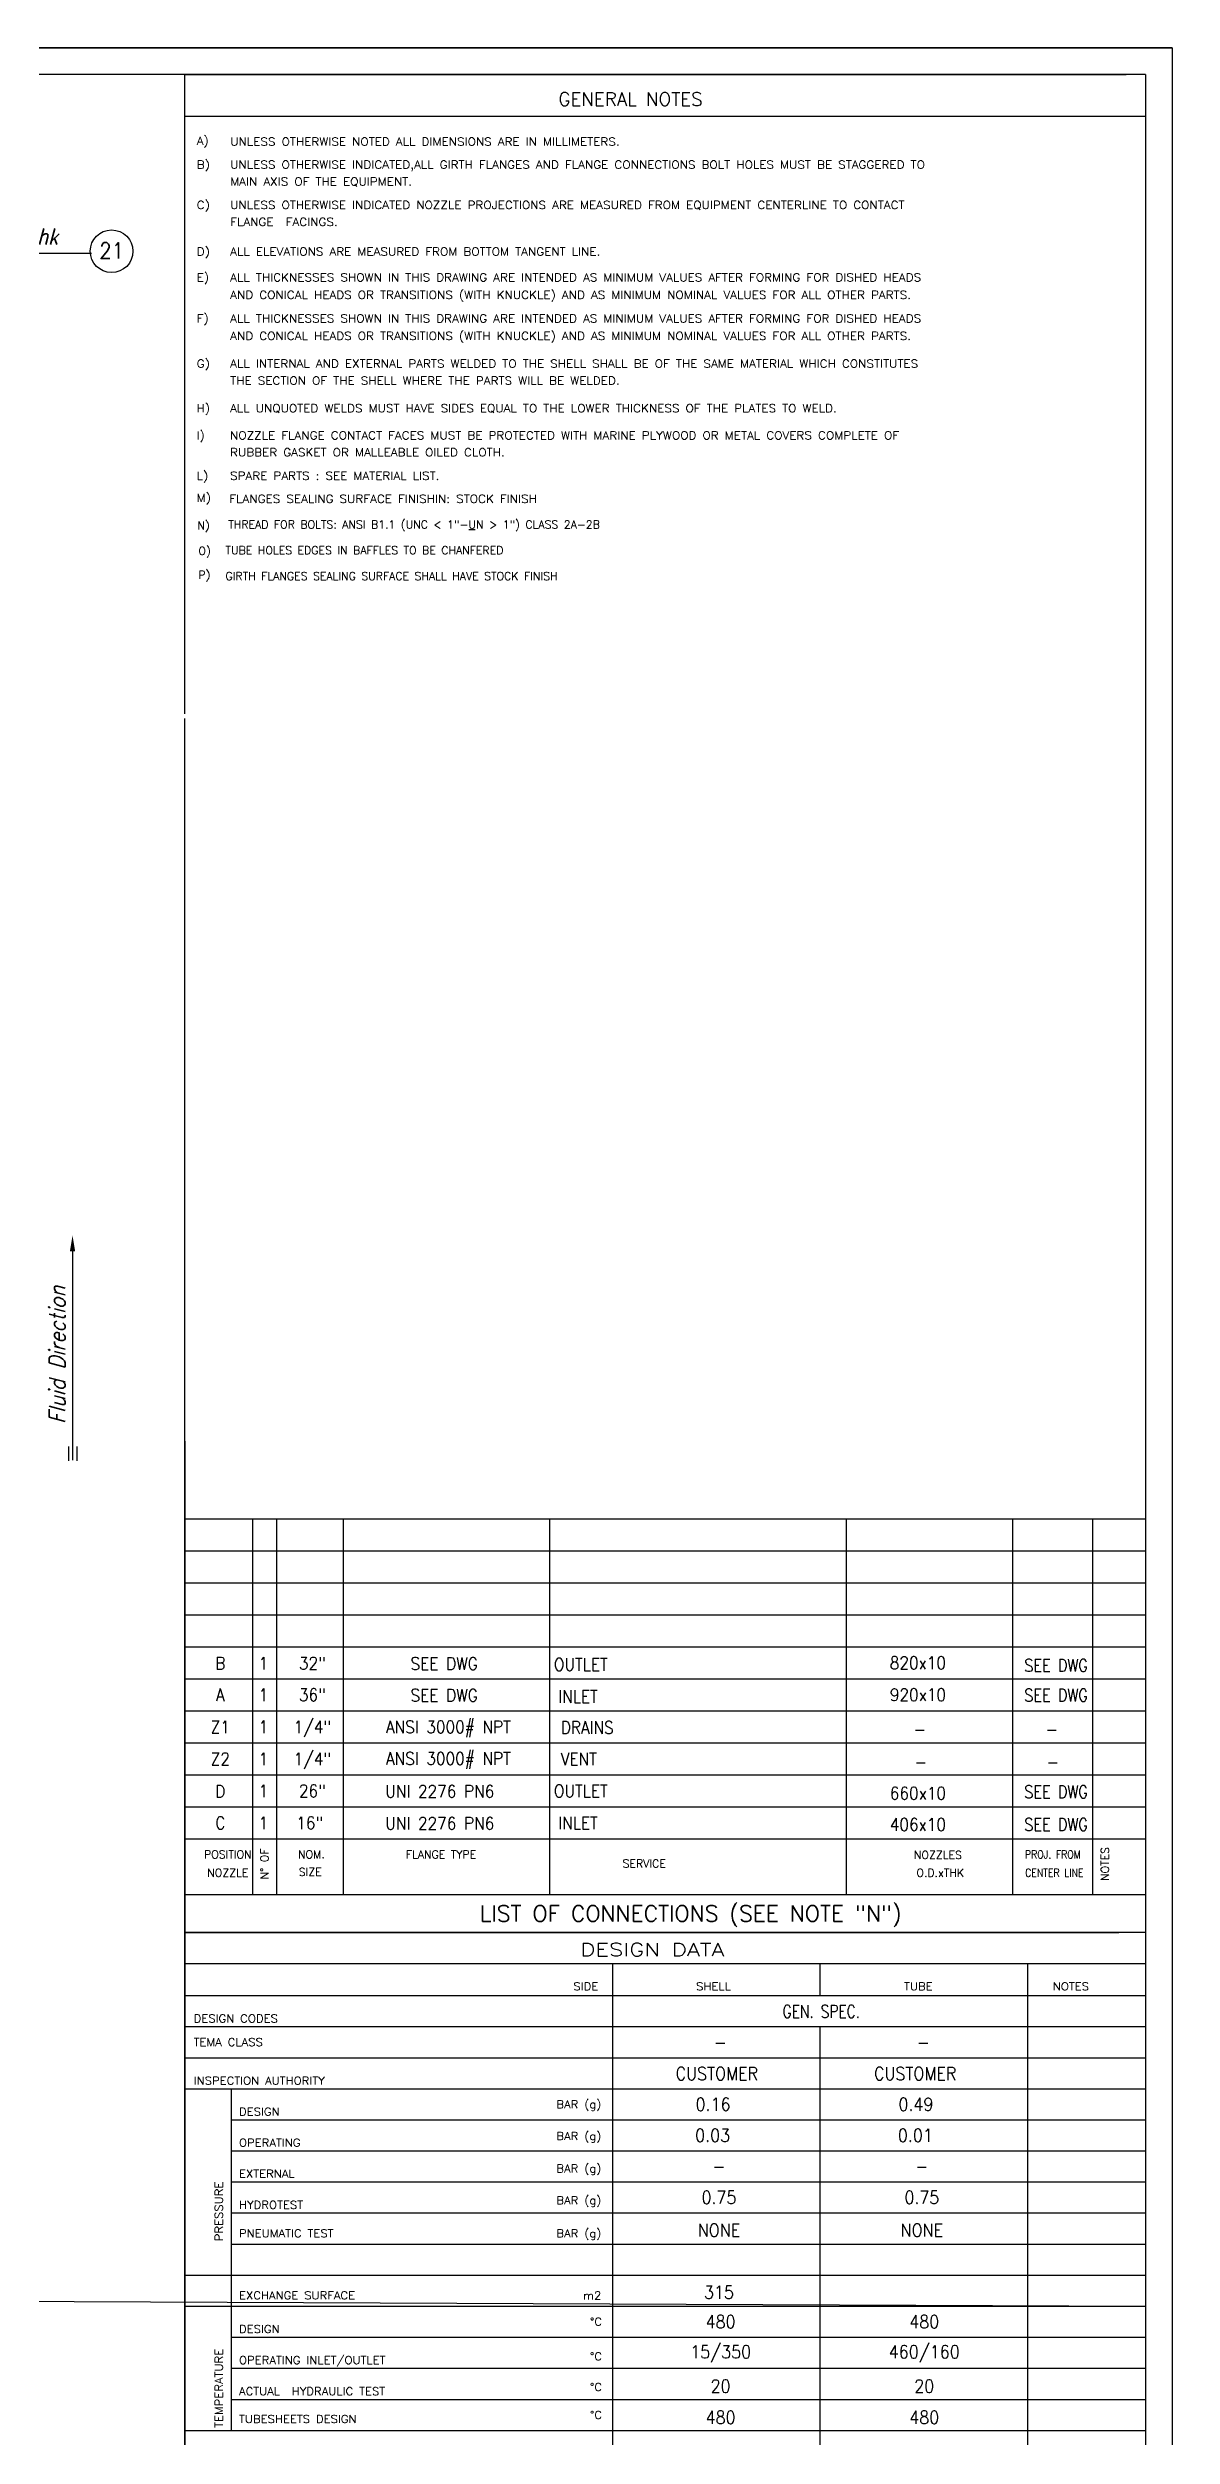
# Model space of a CAD drawing. Extents: x -16931 to 6849, y 1865 to 18685.
# Drawn here: x 2635 to 6849, y 9730 to 18685 of the extents above; entities that cross this region are included whole.
import ezdxf
from ezdxf.enums import TextEntityAlignment as Align

# ---------------------------------------------------------------- set-up
doc = ezdxf.new("R2010")
doc.units = 0
doc.header["$LTSCALE"] = 200
doc.header["$MEASUREMENT"] = 0
doc.linetypes.add('AUSGEZOGEN', pattern=[0])
doc.layers.get('0').update_dxf_attribs({"linetype": 'CONTINUOUS'})
doc.layers.get('Defpoints').update_dxf_attribs({"linetype": 'CONTINUOUS'})
for name, color, linetype in [('2', 7, 'CONTINUOUS'), ('QUOTA', 2, 'CONTINUOUS'), ('QUOTE', 1, 'CONTINUOUS'), ('SC', 1, 'CONTINUOUS'), ('TABELLE', 3, 'CONTINUOUS'), ('TB', 1, 'CONTINUOUS'), ('UARAH35', 12, 'CONTINUOUS'), ('UARAH70', 14, 'CONTINUOUS')]:
    doc.layers.add(name, color=color, linetype=linetype)
doc.styles.add('ROMANS', font='romans.shx', dxfattribs={"width": 0.9, "oblique": 15, "height": 60})
doc.styles.add('SARA', font='ROMANS.shx', dxfattribs={"width": 0.9, "height": 22.5})
doc.styles.add('SIMPLEX2', font='SIMPLEX.shx', dxfattribs={"height": 40})

msp = doc.modelspace()

# ---------------------------------------------------------------- linework, layer by layer
at = {"color": 0}
for p, q in [((3148.6, 18585.2), (6676, 18585.2)), ((6748.6, 18585.2), (6748.6, 1965.2)), ((3148.6, 4765.2), (3148.6, 16170.8)), ((3148.6, 13460.7), (3148.6, 1965.2)), ((3148.6, 11969.9), (6748.6, 11969.9)), ((6649, 11759.9), (3148.6, 11759.9)), ((6748.6, 11759.9), (3752.7, 11759.9)), ((3146.3, 11619.4), (6648.6, 11619.4)), ((6748.6, 11619.4), (3148.6, 11619.4)), ((3146.3, 11503), (6748.6, 11503)), ((3149.2, 11382.6), (6748.6, 11382.6)), ((3149.2, 11266.2), (6748.6, 11266.2)), ((3149.2, 11149.7), (6748.6, 11149.7)), ((3148.6, 11033.3), (6748.6, 11033.3)), ((3321.9, 10916.8), (6748.6, 10916.8)), ((3321.9, 10800.4), (6748.6, 10800.4)), ((3321.9, 10683.9), (6748.6, 10683.9)), ((3321.9, 10567.5), (6748.6, 10567.5)), ((3321.9, 10451), (6748.6, 10451)), ((3149.2, 10334.6), (6748.6, 10334.6)), ((3321.9, 10334.6), (6748.6, 10334.6)), ((3149.2, 10218.1), (6748.6, 10218.1)), ((3321.9, 10101.7), (6748.6, 10101.7)), ((3321.9, 9985.2), (6748.6, 9985.2)), ((3321.9, 9868.8), (6748.6, 9868.8)), ((3149.2, 9752.3), (6748.6, 9752.3))]:
    msp.add_line(p, q, dxfattribs=at)
at = {"color": 0, "linetype": 'AUSGEZOGEN'}
for p, q in [((3148.6, 13169.9), (6748.6, 13169.9)), ((3403.6, 11759.9), (3403.6, 13169.9)), ((3493, 11759.9), (3493, 13169.9)), ((3743, 11759.9), (3743, 13169.9)), ((4516, 11759.9), (4516, 13169.9)), ((5627.3, 11759.9), (5627.3, 13169.9)), ((6251.5, 11759.9), (6251.5, 13169.9)), ((6550.6, 11759.9), (6550.6, 13169.9)), ((3148.6, 13049.9), (6748.6, 13049.9)), ((3148.6, 12929.9), (6748.6, 12929.9)), ((3148.6, 12809.9), (6748.6, 12809.9)), ((3148.6, 12689.9), (6748.6, 12689.9)), ((3148.6, 12569.9), (6748.6, 12569.9)), ((3148.6, 12449.9), (6748.6, 12449.9)), ((3148.6, 12329.9), (6748.6, 12329.9)), ((3148.6, 12209.9), (6748.6, 12209.9)), ((3148.6, 12089.9), (6748.6, 12089.9)), ((4750.4, 11503), (4750.4, 8005.5)), ((5528.2, 11503), (5528.2, 11382.6)), ((6306, 11503), (6306, 8005.5)), ((5528.2, 11266.2), (5528.2, 8587.8)), ((3321.9, 11033.3), (3321.9, 10101.7)), ((3321.9, 10101.7), (3321.9, 9752.3))]:
    msp.add_line(p, q, dxfattribs=at)
at = {"layer": 'Defpoints', "color": 0, "linetype": 'ByBlock'}
msp.add_point((6848.6, 18685.2), dxfattribs=at)
at = {"layer": 'QUOTA', "color": 0, "linetype": 'Continuous'}
for p, q in [((-16931.4, 18685.2), (6848.6, 18685.2)), ((1649.8, 17915.1), (2798.7, 17915.1)), ((2713.6, 13387.9), (2713.6, 13441.2)), ((2744.6, 13387.9), (2744.6, 13441.2))]:
    msp.add_line(p, q, dxfattribs=at)
at = {"layer": 'QUOTA', "color": 1, "linetype": 'Continuous'}
msp.add_line((-16931.4, 10324.3), (6748.6, 10218.1), dxfattribs=at)
at = {"layer": 'QUOTA', "color": 0, "linetype": 'Continuous'}
msp.add_lwpolyline([(2727.2, 14172.5), (2727.2, 13389.8)], dxfattribs=at)
msp.add_solid([(2717.2, 14172.5), (2727.2, 14232.5), (2737.2, 14172.5)], dxfattribs=at)
at = {"layer": 'QUOTE', "color": 0, "linetype": 'Continuous'}
for p, q in [((3148.6, 16188.3), (3148.6, 18585.2)), ((3148.6, 18428.6), (6748.6, 18428.6)), ((4212.7, 16878.6), (4236.7, 16878.6))]:
    msp.add_line(p, q, dxfattribs=at)
at = {"layer": 'QUOTE', "color": 0}
msp.add_circle((2873.8, 17922.2), 80, dxfattribs=at)
at = {"layer": 'TABELLE', "color": 0}
for p, q in [((6848.6, 18685.2), (6848.6, 1865.1)), ((6748.6, 18585.2), (-16831.4, 18585.2))]:
    msp.add_line(p, q, dxfattribs=at)
msp.add_lwpolyline([(6848.6, 18685.2), (-16931.4, 18685.2), (-16931.4, 1963.5)], dxfattribs=at)
at = {"layer": 'UARAH35', "color": 0}
msp.add_line((6848.6, 18685.2), (6848.6, 18485.2), dxfattribs=at)
at = {"layer": 'UARAH70', "color": 0}
msp.add_line((3148.6, 11619.4), (3148.6, 11879.4), dxfattribs=at)

# ---------------------------------------------------------------- texts
at = {"color": 0, "style": 'ROMANS', "width": 1.1}
for s, height, p in [('SPARE PARTS : SEE MATERIAL LIST.', 30, (3317.5, 17065.5)), ('SIDE', 29.11, (4604.5, 11402.4)), ('DESIGN CODES', 29.113, (3181.2, 11282.1)), ('TEMA CLASS', 29.11, (3181.2, 11193.4)), ('INSPECTION AUTHORITY', 29.113, (3181.2, 11049.2)), ('DESIGN', 29.11, (3351.1, 10932.8)), ('OPERATING', 29.11, (3351.1, 10816.3)), ('EXTERNAL', 29.11, (3351.1, 10699.9)), ('HYDROTEST ', 29.11, (3351.1, 10583.4)), ('PNEUMATIC TEST', 29.113, (3351.1, 10476.9)), ('EXCHANGE SURFACE', 29.113, (3351.1, 10244)), ('DESIGN', 29.11, (3351.1, 10117.6)), ('OPERATING INLET/OUTLET', 29.113, (3351.1, 10001.2)), ('ACTUAL  HYDRAULIC TEST', 29.113, (3351.1, 9884.7)), ('TUBESHEETS DESIGN', 29.113, (3351.1, 9780.3))]:
    msp.add_text(s, height=height, dxfattribs=at).set_placement(p)
at = {"color": 0, "linetype": 'AUSGEZOGEN', "style": 'ROMANS'}
for s, height, p in [('POSITION', 30, (3309.3, 11911.9)), ('NOM.', 30, (3622.5, 11912)), ('FLANGE TYPE', 30, (4108.3, 11911.9)), ('NOZZLES', 30, (5970.5, 11909.7)), ('NOZZLE', 30, (3309.3, 11842.9)), ('SIZE', 30, (3618, 11845.9)), ('O.D.xTHK', 30, (5979.3, 11842.9)), ('LIST OF CONNECTIONS (SEE NOTE "N")', 60, (5043.9, 11685.9))]:
    msp.add_text(s, height=height, dxfattribs=at).set_placement(p, align=Align.MIDDLE)
msp.add_text('N%%d OF', height=30, rotation=90, dxfattribs=at).set_placement((3461.7, 11876), align=Align.CENTER)
at = {"color": 0, "linetype": 'AUSGEZOGEN', "style": 'ROMANS', "width": 0.85}
for s, p in [('PROJ. FROM', (6401.1, 11911.9)), ('CENTER LINE', (6406.9, 11842.9))]:
    msp.add_text(s, height=30, dxfattribs=at).set_placement(p, align=Align.MIDDLE)
at = {"color": 0, "linetype": 'AUSGEZOGEN', "style": 'ROMANS'}
msp.add_text('NOTES', height=30, rotation=90, dxfattribs=at).set_placement((6596.6, 11876), align=Align.MIDDLE)
msp.add_text('SERVICE', height=30, dxfattribs=at).set_placement((4869.8, 11862.6), align=Align.CENTER)
at = {"color": 0, "style": 'ROMANS', "width": 1.3}
msp.add_text('DESIGN DATA', height=48.521, dxfattribs=at).set_placement((4899.9, 11554.9), align=Align.MIDDLE)
at = {"color": 0, "style": 'ROMANS', "width": 1.1}
for s, p in [('SHELL', (5129.5, 11402.4)), ('TUBE', (5897, 11402.4)), ('NOTES', (6468.9, 11402.4))]:
    msp.add_text(s, height=29.11, dxfattribs=at).set_placement(p, align=Align.CENTER)
for s, p in [('BAR (g)', (4709.4, 10960.5)), ('BAR (g)', (4709.4, 10841.3)), ('BAR (g)', (4709.4, 10719.7)), ('BAR (g)', (4709.4, 10600.5)), ('BAR (g)', (4709.4, 10476.6)), ('m2', (4709.4, 10243.7)), ('%%DC', (4711.6, 10145.3)), ('%%DC', (4711.6, 10015.1)), ('%%DC', (4711.6, 9900.2)), ('%%DC', (4711.6, 9795.8))]:
    msp.add_text(s, height=29.11, dxfattribs=at).set_placement(p, align=Align.RIGHT)
for s, height, p in [('PRESSURE', 29.11, (3290.1, 10461.5)), ('TEMPERATURE', 29.113, (3290.1, 9761.7))]:
    msp.add_text(s, height=height, rotation=90, dxfattribs=at).set_placement(p)
at = {"color": 0, "linetype": 'ByBlock', "insert": (2669.6, 13784.9), "char_height": 60, "attachment_point": 5, "rotation": 90, "style": 'ROMANS'}
msp.add_mtext('Fluid Direction', dxfattribs=at)
at = {"layer": '2', "color": 0, "style": 'SIMPLEX2', "width": 0.9}
msp.add_text('21', height=60, dxfattribs=at).set_placement((2873.8, 17924.6), align=Align.MIDDLE_CENTER)
at = {"layer": 'QUOTE', "color": 0, "style": 'SARA', "oblique": 15, "width": 0.85}
msp.add_text('%%ce 219.1x8.18 thk', height=60, dxfattribs=at).set_placement((2028.6, 17948.2))
at = {"layer": 'SC', "color": 0, "style": 'ROMANS', "width": 0.9}
for s, height, p in [('B', 46.7, (3281.1, 12628.4)), ('1', 46.7, (3442.6, 12628.4)), ('32"', 46.67, (3626, 12628.4)), ('A', 46.7, (3281.1, 12509.9)), ('1', 46.7, (3442.6, 12509.9)), ('36"', 46.67, (3626, 12509.9)), ('Z1', 46.67, (3281.1, 12389.9)), ('1', 46.7, (3442.6, 12389.9)), ('1/4"', 46.67, (3626, 12389.9)), ('Z2', 46.67, (3281.1, 12269.9)), ('1', 46.7, (3442.6, 12269.9)), ('1/4"', 46.67, (3626, 12269.9)), ('D', 46.7, (3281.1, 12148.4)), ('1', 46.7, (3442.6, 12149.9)), ('26"', 46.67, (3626, 12149.9)), ('C', 46.7, (3281.1, 12029.9)), ('1', 46.7, (3442.6, 12029.9)), ('16"', 46.67, (3616.2, 12029.9))]:
    msp.add_text(s, height=height, dxfattribs=at).set_placement(p, align=Align.MIDDLE_CENTER)
for s, height, p in [('SEE DWG', 46.67, (4246, 12627.1)), ('SEE DWG', 46.67, (4246, 12508.5)), ('ANSI 3000# NPT', 46.667, (4369.9, 12389.9)), ('ANSI 3000# NPT', 46.667, (4369.9, 12271.4)), ('UNI 2276 PN6', 46.667, (4308, 12148.4)), ('UNI 2276 PN6', 46.667, (4308, 12028.4))]:
    msp.add_text(s, height=height, dxfattribs=at).set_placement(p, align=Align.MIDDLE_RIGHT)
for s, p in [(' OUTLET', (4502.4, 12624)), ('INLET', (4548.1, 12504)), ('DRAINS', (4557.2, 12387.7)), ('VENT', (4557.2, 12269.9)), (' OUTLET', (4502.4, 12149.9)), ('INLET', (4548.1, 12029.9))]:
    msp.add_text(s, height=46.67, dxfattribs=at).set_placement(p, align=Align.MIDDLE_LEFT)
at = {"layer": 'SC', "color": 0, "style": 'ROMANS'}
for s, height, width, p in [('820x10', 46.67, 0.9, (5790.1, 12606.8)), ('920x10', 46.67, 0.9, (5790.2, 12487.1)), ('-', 46.7, 0.9, (5879.1, 12357.1)), ('-', 46.7, 0.9, (6374.3, 12357.1)), ('-', 46.7, 0.9, (5882.8, 12235)), ('-', 46.7, 0.9, (6377.9, 12235)), ('660x10', 46.67, 0.9, (5790.2, 12117.8)), ('406x10', 46.67, 0.9, (5790.1, 12000.6)), ('GEN. SPEC.', 48.52, 0.78, (5388.3, 11298.7))]:
    msp.add_text(s, height=height, dxfattribs=dict(at, width=width)).set_placement(p)
at = {"layer": 'SC', "color": 0, "style": 'ROMANS', "width": 0.85}
for p in [(6532.2, 12597.1), (6532.2, 12485.5), (6532.2, 12123.3), (6532.2, 12000.6)]:
    msp.add_text('SEE DWG', height=46.67, dxfattribs=at).set_placement(p, align=Align.RIGHT)
at = {"layer": 'SC', "color": 0, "style": 'ROMANS', "width": 0.9}
for s, height, p in [('-', 48.5, (5155.6, 11207.9)), ('-', 48.5, (5915.8, 11207.9)), ('CUSTOMER', 48.52, (5141.9, 11090.1)), ('CUSTOMER', 48.52, (5885.4, 11090.1)), ('0.16', 48.52, (5127.7, 10975)), ('0.49', 48.52, (5887.9, 10975)), ('0.03', 48.52, (5125.8, 10858.6)), ('0.01', 48.52, (5886, 10858.6)), ('-', 48.5, (5150, 10742.1)), ('-', 48.5, (5910.2, 10742.1)), ('0.75', 48.52, (5150, 10625.7)), ('0.75', 48.52, (5910.2, 10625.7)), ('NONE', 48.52, (5150, 10503.1)), ('NONE', 48.52, (5910.2, 10503.1)), ('315', 48.52, (5150, 10270.2)), ('480', 48.52, (5156.2, 10159.9)), ('480', 48.52, (5919.4, 10159.9)), ('15/350', 48.52, (5156.2, 10043.4)), ('460/160', 48.52, (5919.4, 10043.4)), ('20', 48.52, (5156.2, 9918.2)), ('20', 48.52, (5919.4, 9918.2)), ('480', 48.52, (5156.2, 9801.3)), ('480', 48.52, (5919.4, 9801.3))]:
    msp.add_text(s, height=height, dxfattribs=at).set_placement(p, align=Align.MIDDLE)
at = {"layer": 'TB', "color": 0, "linetype": 'AUSGEZOGEN', "lineweight": -3, "style": 'ROMANS'}
msp.add_text('GENERAL NOTES', height=50, dxfattribs=at).set_placement((4818.4, 18492.8), align=Align.MIDDLE)
at = {"layer": 'TB', "color": 0, "linetype": 'AUSGEZOGEN', "lineweight": -3, "style": 'ROMANS', "width": 1.1}
for s, p in [('A)', (3192.6, 18321.7)), ('B)', (3192.6, 18232)), ('UNLESS OTHERWISE INDICATED,ALL GIRTH FLANGES AND FLANGE CONNECTIONS BOLT HOLES MUST BE STAGGERED TO', (3318.1, 18232)), ('MAIN AXIS OF THE EQUIPMENT.', (3318.1, 18168.5)), ('C)', (3192.6, 18080.9)), ('UNLESS OTHERWISE INDICATED NOZZLE PROJECTIONS ARE MEASURED FROM EQUIPMENT CENTERLINE TO CONTACT', (3318.1, 18080.9)), ('FLANGE  FACINGS.', (3318.1, 18017.3)), ('D)', (3192.6, 17906.1)), ('ALL ELEVATIONS ARE MEASURED FROM BOTTOM TANGENT LINE.', (3318.1, 17906.1)), ('E)', (3192.6, 17809.4)), ('ALL THICKNESSES SHOWN IN THIS DRAWING ARE INTENDED AS MINIMUM VALUES AFTER FORMING FOR DISHED HEADS ', (3318.1, 17809.4)), ('AND CONICAL HEADS OR TRANSITIONS (WITH KNUCKLE) AND AS MINIMUM NOMINAL VALUES FOR ALL OTHER PARTS.', (3318.1, 17743.7)), ('F)', (3192.6, 17655.5)), ('ALL THICKNESSES SHOWN IN THIS DRAWING ARE INTENDED AS MINIMUM VALUES AFTER FORMING FOR DISHED HEADS ', (3318.1, 17655.5)), ('AND CONICAL HEADS OR TRANSITIONS (WITH KNUCKLE) AND AS MINIMUM NOMINAL VALUES FOR ALL OTHER PARTS.', (3318.1, 17589.9)), ('G)', (3192.6, 17485.9)), ('ALL INTERNAL AND EXTERNAL PARTS WELDED TO THE SHELL SHALL BE OF THE SAME MATERIAL WHICH CONSTITUTES', (3318.1, 17485.9)), ('THE SECTION OF THE SHELL WHERE THE PARTS WILL BE WELDED.', (3318.1, 17422.3)), ('H)', (3192, 17318.9)), ('ALL UNQUOTED WELDS MUST HAVE SIDES EQUAL TO THE LOWER THICKNESS OF THE PLATES TO WELD.', (3317.5, 17318.9)), ('I)', (3192, 17217)), ('NOZZLE FLANGE CONTACT FACES MUST BE PROTECTED WITH MARINE PLYWOOD OR METAL COVERS COMPLETE OF', (3317.5, 17217)), ('RUBBER GASKET OR MALLEABLE OILED CLOTH.', (3317.5, 17153.5)), ('L)', (3192, 17065.5)), ('M)', (3192.6, 16983.4))]:
    msp.add_text(s, height=30, dxfattribs=at).set_placement(p)
at = {"layer": 'TB', "color": 0, "linetype": 'AUSGEZOGEN', "style": 'ROMANS', "width": 1.1}
msp.add_text('UNLESS OTHERWISE NOTED ALL DIMENSIONS ARE IN MILLIMETERS.', height=30, dxfattribs=at).set_placement((3318.2, 18318.2))
at = {"layer": 'TB', "color": 0, "style": 'ROMANS', "width": 1.1}
msp.add_text('FLANGES SEALING SURFACE FINISHIN: STOCK FINISH', height=30, dxfattribs=at).set_placement((3314.9, 16979.1))
at = {"layer": 'TB', "color": 0, "style": 'ROMANS'}
for s, p in [('N)', (3195.1, 16879.5)), ('THREAD FOR BOLTS: ANSI B1.1 (UNC < 1"-UN > 1") CLASS 2A-2B', (3311.1, 16882.8)), ('O)', (3199.1, 16784)), ('TUBE HOLES EDGES IN BAFFLES TO BE CHANFERED', (3300.6, 16786.3)), ('P)', (3198.9, 16694.1)), ('GIRTH FLANGES SEALING SURFACE SHALL HAVE STOCK FINISH', (3300.6, 16689.6))]:
    msp.add_text(s, height=30, dxfattribs=at).set_placement(p)

doc.saveas('drawing.dxf')
